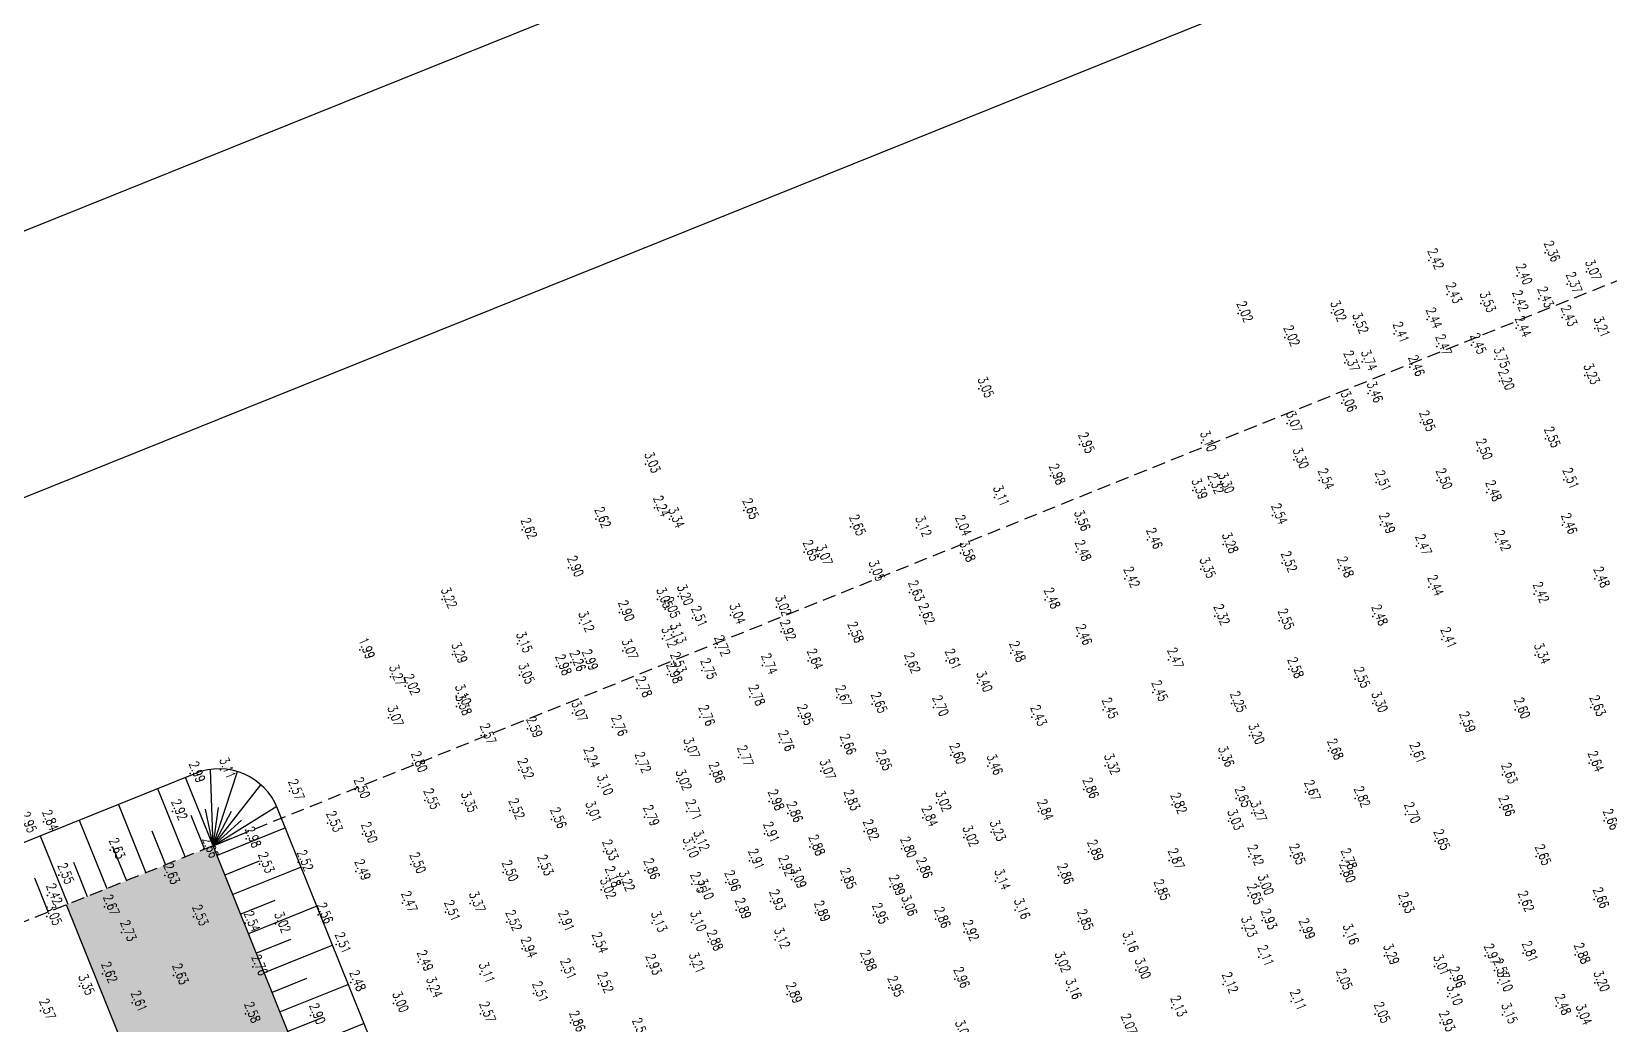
# Model space of a CAD drawing. Header units: millimetres. Extents: x 405522 to 410309, y 2303080 to 2310223.
# Drawn here: x 406837.1 to 407136.6, y 2307005.5 to 2307194 of the extents above; entities that cross this region are included whole.
import ezdxf
from ezdxf.enums import TextEntityAlignment as Align
from ezdxf.xclip import XClip

# ---------------------------------------------------------------- set-up
doc = ezdxf.new("R2010")
doc.units = ezdxf.units.MM
doc.header["$LTSCALE"] = 10
doc.header["$MEASUREMENT"] = 0
doc.header["$XCLIPFRAME"] = 0
doc.linetypes.add('HIDDEN', pattern=[0.375, 0.25, -0.125])
doc.layers.get('Defpoints').update_dxf_attribs({"linetype": 'CONTINUOUS'})
for name, color, linetype in [('Bao', 1, 'CONTINUOUS'), ('caodo', 7, 'CONTINUOUS'), ('DIM', 4, 'CONTINUOUS'), ('Hatch', 8, 'CONTINUOUS'), ('Main', 3, 'CONTINUOUS'), ('mois', 3, 'CONTINUOUS'), ('Other', 9, 'CONTINUOUS')]:
    doc.layers.add(name, color=color, linetype=linetype)
doc.styles.add('Dien', font='simplex.shx', dxfattribs={"width": 0.75})
doc.styles.add('txt', font='romans.shx', dxfattribs={"height": 0.2})
doc.dimstyles.new('D6.7', dxfattribs={"dimscale": 6.7, "dimtxt": 1.5, "dimasz": 2, "dimexe": 1.5, "dimexo": 0.5, "dimgap": 1, "dimtad": 1, "dimdec": 0, "dimdsep": 46, "dimtxsty": 'Dien', "dimcen": 1, "dimclrd": 256, "dimclre": 256, "dimclrt": 7, "dimaunit": 1, "dimadec": 3, "dimazin": 0, "dimtfac": 1, "dimtdec": 0, "dimtmove": 1, "dimatfit": 0, "dimfxl": 1, "dimtolj": 1, "dimtzin": 0, "dimlwe": -1, "dimarcsym": 0})
pattern_1 = [(90, (0, 0), (-3.535533904999999, 3.535533904999999), [0.9375, -6.133567814999999]), (45, (0, 0), (-3.535533905932737, 3.535533905932738), [0.9375, -4.0625]), (135, (0, 0), (-3.535533905932738, -3.535533905932737), [0.9375, -4.0625])]

# ---------------------------------------------------------------- blocks, each defined once
blk = doc.blocks.new('*D8')
at = {"layer": 'Defpoints', "color": 0, "linetype": 'Continuous'}
for p in [(407688.797002989, 2307448.835051405), (407705.6567851912, 2307406.935061935), (406731.613785191, 2307014.999061935)]:
    blk.add_point(p, dxfattribs=at)
at = {"layer": 'DIM', "linetype": 'Continuous'}
for p, q in [((407704.4062484952, 2307410.042900086), (407685.0453929032, 2307458.158565858)), ((406730.3632484953, 2307018.106900086), (406711.0027116312, 2307066.221773754))]:
    blk.add_line(p, q, dxfattribs=at)
at = {"layer": 'DIM', "linetype": 'Continuous', "lineweight": -2}
blk.add_line((406727.1856743213, 2307061.90040608), (407676.3656503832, 2307443.832904625), dxfattribs=at)
at = {"layer": 'DIM', "linetype": 'Continuous'}
for points in [[(407675.5319592532, 2307445.904796726), (407677.1993415132, 2307441.761012524), (407688.7970029881, 2307448.835051404)], [(406726.3519831913, 2307063.972298181), (406728.0193654513, 2307059.828513979), (406714.7543217161, 2307056.8982593)]]:
    blk.add_solid(points, dxfattribs=at)
at = {"layer": 'DIM', "color": 7, "linetype": 'Continuous', "insert": (407197.3987839199, 2307263.744088882), "char_height": 10.05, "attachment_point": 5, "rotation": 21.918943896654625, "style": 'Dien'}
blk.add_mtext('\\A1;1050', dxfattribs=at)
blk = doc.blocks.new('*D10')
at = {"layer": 'Defpoints', "color": 0, "linetype": 'Continuous'}
for p in [(407816.9758854717, 2307451.727812717), (406697.2468079875, 2307100.407993419), (406731.6137851914, 2307014.999061935)]:
    blk.add_point(p, dxfattribs=at)
at = {"layer": 'DIM'}
for p, q in [((407815.725348776, 2307454.835650869), (407778.8569794574, 2307546.461050751)), ((406730.3632484959, 2307018.106900086), (406693.495197902, 2307109.731507873))]:
    blk.add_line(p, q, dxfattribs=at)
at = {"layer": 'DIM', "linetype": 'Continuous', "lineweight": -2}
blk.add_line((407770.1772369372, 2307532.135389517), (406709.6781605917, 2307105.410140199), dxfattribs=at)
at = {"layer": 'DIM', "linetype": 'Continuous'}
for points in [[(407769.3435458072, 2307534.207281618), (407771.0109280671, 2307530.063497416), (407782.6085895423, 2307537.137536297)], [(406708.8444694617, 2307107.4820323), (406710.5118517217, 2307103.338248098), (406697.2468079869, 2307100.407993419)]]:
    blk.add_solid(points, dxfattribs=at)
at = {"layer": 'DIM', "color": 7, "linetype": 'Continuous', "insert": (407235.550820332, 2307329.650198388), "char_height": 10.05, "attachment_point": 5, "rotation": 21.918943896654625, "style": 'Dien'}
blk.add_mtext('\\A1;1170', dxfattribs=at)
blk = doc.blocks.new('20')
at = {"layer": 'caodo', "color": 8, "linetype": 'Continuous'}
for p in [(-505.2099999999627, -157.9899999997579, 0.1000000000000001), (-483.1300000000047, -156.5499999998137, 0.04000000000000004), (-488.4199999999837, -160.8899999996647, 0.08000000000000007), (-475.2999999999884, -160.1199999996461, 0.7500000000000004), (-501.75, -164.4599999999627, 0.1100000000000003), (-478.9499999999534, -162.4799999999814, 0.05000000000000027), (-495.3099999999977, -166.1699999999255, 1.21), (-489.1300000000047, -165.929999999702, 0.1000000000000001), (-484.3299999999581, -165.2299999999814, 0.1100000000000003), (-541.4400000000023, -168.0200000000186, -0.2999999999999998), (-523.679999999993, -167.8899999996647, 0.7000000000000002), (-519.5099999999511, -170.1899999999441, 1.2), (-505.5299999999697, -169.1999999997206, 0.1200000000000001), (-479.9099999999744, -168.8100000000559, 0.1100000000000003), (-532.5499999999884, -172.6000000000931, -0.2999999999999998), (-511.8099999999977, -171.929999999702, 0.0900000000000003), (-488.6300000000047, -170.839999999851, 0.1200000000000001), (-473.6699999999837, -170.8799999998882, 0.8900000000000001), (-503.7099999999627, -174.3199999998324, 0.1500000000000004), (-497.1399999999558, -174.0800000000745, 0.1300000000000003), (-492.6599999999744, -176.6999999997206, 1.43), (-521.1699999999837, -177.4099999996834, 0.05000000000000027), (-517.859999999986, -177.2399999997579, 1.42), (-508.8499999999767, -178.2599999997765, 0.1400000000000001), (-590.6399999999558, -182.3599999998696, 0.7300000000000004), (-491.789999999979, -180.8999999999069, -0.1199999999999997), (-475.609999999986, -179.8199999998324, 0.9100000000000001), (-521.7299999999814, -185.0499999998137, 0.7400000000000002), (-516.7599999999511, -183.2599999997765, 1.14), (-532.0999999999767, -188.8999999999069, 0.7500000000000004), (-506.7999999999884, -188.7599999997765, 0.6300000000000003), (-571.5199999999604, -192.8899999996647, 0.6300000000000003), (-548.3899999999558, -192.6099999998696, 0.7800000000000002), (-495.9899999999907, -194.1199999996461, 0.1800000000000002), (-483.0799999999581, -191.8199999998324, 0.2300000000000004), (-653.9099999999744, -196.6199999996461, 0.7100000000000004), (-530.8499999999767, -195.7999999998137, 0.9800000000000004), (-577.070000000007, -198.8799999998882, 0.6600000000000001), (-547, -200.6399999996647), (-544.9899999999907, -200.5, 0.9800000000000004), (-526.0199999999604, -199.7599999997765, 0.2200000000000002), (-515.1999999999534, -200.1099999998696, 0.1900000000000004), (-503.5999999999767, -199.7399999997579, 0.1800000000000002), (-479.5599999999977, -199.6499999999069, 0.1900000000000004), (-587.6900000000023, -202.9799999999814, 0.79), (-550.039999999979, -201.6299999998882, 1.07), (-494.2199999999721, -202, 0.1600000000000001), (-652.2099999999627, -204.9399999999441, -0.07999999999999963), (-635.2599999999511, -205.4199999999255, 0.3300000000000001), (-534.8800000000047, -206.4099999996834, 0.2200000000000002), (-677.359999999986, -209.1399999996647, 0.3000000000000003), (-663.3499999999767, -207.1000000000931, 0.3000000000000003), (-649.3699999999953, -207.1000000000931, 1.02), (-614.9799999999814, -208.5299999997951, 0.3300000000000001), (-602.4499999999534, -208.75, 0.8000000000000003), (-594.8899999999558, -208.6000000000931, -0.2799999999999998), (-572.3099999999977, -207.6499999999069, 1.24), (-514.4199999999837, -208.1399999996647, 0.1700000000000004), (-479.859999999986, -208.25, 0.1400000000000001), (-558.6199999999953, -211.0400000000373, 0.1400000000000001), (-544.2399999999907, -211.8899999996647, 0.9600000000000004), (-507.5299999999697, -212.2399999997579, 0.1500000000000004), (-492.4699999999721, -211.4699999997392, 0.1000000000000001), (-623.8099999999977, -213.3500000000931, 0.3300000000000001), (-621.2599999999511, -214.1999999997206, 0.7500000000000004), (-594.1199999999953, -213.5099999997765, 1.26), (-572.1499999999651, -213.339999999851, 0.1600000000000001), (-533.0299999999697, -215.4699999997392, 0.2000000000000002), (-668.5199999999604, -216.3500000000931, 0.5800000000000001), (-611.320000000007, -217.1699999999255, 0.7300000000000004), (-562.9199999999837, -218.4099999996834, 0.1000000000000001), (-548.5099999999511, -216.6000000000931, 1.03), (-522.3299999999581, -216.4799999999814, 0.1600000000000001), (-473.7099999999627, -218.3899999996647, 0.1600000000000001), (-603.8099999999977, -221.0200000000186, 0.3100000000000001), (-505.2399999999907, -219.9799999999814, 0.1200000000000001), (-485.2399999999907, -221.2999999998137, 0.1000000000000001), (-692.539999999979, -222.3199999998324, 0.9000000000000004), (-651.6199999999953, -222.3500000000931, 0.7300000000000004), (-650.2199999999721, -224.179999999702, -0.27), (-647.6999999999534, -221.7599999997765, 0.8800000000000003), (-629.0799999999581, -223.7799999997951, 0.7000000000000002), (-578.0299999999697, -222.3999999999069, 0.1600000000000001), (-666.4599999999627, -226.8199999998324, 0.8000000000000003), (-658.8800000000047, -224.7799999997951, 0.5800000000000001), (-645, -225.8599999998696, 0.1900000000000004), (-637.7699999999604, -225.339999999851, 0.7200000000000002), (-601.8399999999674, -225.339999999851, 0.3000000000000003), (-545.820000000007, -225.5299999997951), (-533.6499999999651, -226.3699999996461, 0.2300000000000004), (-515.859999999986, -225.589999999851, 0.1600000000000001), (-650.679999999993, -229.7900000000373, 0.8000000000000003), (-649.0199999999604, -229.0499999998137, 0.81), (-628.179999999993, -228.4499999997206, 0.6000000000000001), (-615.3299999999581, -228.8500000000931, 0.2600000000000002), (-571.9899999999907, -229.3199999998324, 0.1400000000000001), (-502.7599999999511, -229.8999999999069, 0.0900000000000003), (-708.1599999999744, -231.9199999999255, -0.3299999999999998), (-690.570000000007, -232.7599999997765, 0.9700000000000002), (-678.25, -230.75, 0.8300000000000001), (-658.1999999999534, -232.0600000000559, 0.7500000000000004), (-640.6499999999651, -231.4199999999255, 0.4000000000000004), (-584.5999999999767, -232.5400000000373, 0.1600000000000001), (-485.0099999999511, -232.8899999996647, 1.02), (-670.8099999999977, -235.0299999997951, 0.6600000000000001), (-668.0899999999674, -234.2999999998137, -0.05999999999999961), (-665.75, -234.1099999998696, 0.6700000000000004), (-649.7599999999511, -236.5699999998324, 0.6600000000000001), (-648.9599999999627, -234.6299999998882, 0.2100000000000004), (-643.25, -235.8100000000559, 0.4300000000000002), (-631.7099999999627, -234.8699999996461, 0.4200000000000004), (-623.039999999979, -233.9599999999627, 0.3200000000000003), (-604.5799999999581, -234.6899999999441, 0.3000000000000003), (-596.8399999999674, -233.9799999999814, 0.29), (-554.6300000000047, -233.7700000000186, 0.1500000000000004), (-531.8099999999977, -235.589999999851, 0.2600000000000002), (-702.359999999986, -237.0400000000373, 0.9500000000000002), (-699.539999999979, -238.7799999997951, -0.2999999999999998), (-677.8399999999674, -236.679999999702, 0.7300000000000004), (-655.539999999979, -239.2099999999627, 0.4600000000000004), (-590.8999999999651, -238.2099999999627, 1.08), (-519.2099999999627, -237.429999999702, 0.2300000000000004), (-689.8399999999674, -240.6999999997206, 0.7800000000000002), (-689.7799999999697, -242.6399999996647, 1.06), (-634.0899999999674, -240.8100000000559, 0.4600000000000004), (-617.6199999999953, -240.9499999997206, 0.3500000000000001), (-610.8699999999953, -242.2199999997392, 0.3300000000000001), (-557.609999999986, -240, 0.1300000000000003), (-542.6999999999534, -242.089999999851, -0.06999999999999984), (-515.8699999999953, -242.0800000000745, 0.9800000000000004), (-702.7199999999721, -244.7700000000186, 0.7500000000000004), (-667.7699999999604, -243.8899999996647, 0.7500000000000004), (-643.5899999999674, -244.6499999999069, 0.4400000000000004), (-624.8899999999558, -244.5099999997765, 0.6300000000000003), (-599.2299999999814, -242.8199999998324, 0.3800000000000003), (-580.5999999999767, -244.679999999702, 0.1100000000000003), (-567.0499999999884, -243.2900000000373, 0.1300000000000003), (-488.8099999999977, -243.25, 0.2800000000000002), (-474.4599999999627, -242.8100000000559, 0.3100000000000001), (-685.1199999999953, -248.1499999999069, 0.25), (-676.320000000007, -246.8699999996461, 0.27), (-660.1999999999534, -246.5800000000745, 0.4400000000000004), (-539.2399999999907, -248.1399999996647, 0.8800000000000003), (-499.1999999999534, -245.8999999999069, 0.27), (-646.4899999999907, -250.8300000000745, 0.7500000000000004), (-628.5, -249.4699999997392, 0.4400000000000004), (-616.7799999999697, -250.1299999998882, 0.3400000000000003), (-524.2699999999604, -251.0699999998324, 0.3600000000000003), (-698.179999999993, -253.4399999999441, 0.4800000000000004), (-665.429999999993, -252.6199999996461, -0.07999999999999963), (-655.7199999999721, -253.5600000000559, 0.4000000000000004), (-636.2699999999604, -252.339999999851, 0.4500000000000002), (-609.9599999999627, -253.1199999996461, 0.3300000000000001), (-595.9699999999721, -251.8899999996647, 0.2800000000000002), (-588.9400000000023, -253.9599999999627, 1.14), (-566.6499999999651, -253.8799999998882, 1), (-544.9899999999907, -252.429999999702, 1.04), (-508.609999999986, -251.7299999999814, 0.29), (-474.7999999999884, -253.3799999998882, 0.3200000000000003), (-740.3399999999674, -255.3899999996647, 0.6700000000000004), (-734.5899999999674, -254.6399999996647, 0.79), (-677.9699999999721, -254.75, 0.2000000000000002), (-647.9799999999814, -256.8899999996647, 0.7000000000000002), (-641.6699999999837, -255.4799999999814, 0.54), (-620.6499999999651, -254.9099999996834, 0.7500000000000004), (-491.1999999999534, -255.6399999996647, 0.3100000000000001), (-721.5199999999604, -258.7399999997579, 0.25), (-709.070000000007, -258.4099999996834, 0.1800000000000002), (-695.8099999999977, -260.5099999997765, 0.2300000000000004), (-662.8999999999651, -257.8100000000559, 0.7800000000000002), (-570.7099999999627, -258.429999999702, 0.54), (-541.8099999999977, -260.1099999998696, 0.3300000000000001), (-528.6199999999953, -258.8999999999069, 0.3500000000000001), (-519.1699999999837, -260.1000000000931, 0.5), (-743.7199999999721, -262.5600000000559, 0.6000000000000001), (-688.7099999999627, -261.0600000000559, 1.03), (-679.6900000000023, -262.3699999996461, 0.2000000000000002), (-665.0899999999674, -262.9099999996834, 0.6900000000000004), (-646.070000000007, -262.5600000000559, 0.3900000000000001), (-630.4199999999837, -260.6999999997206, 0.6600000000000001), (-626.8899999999558, -262.9699999997392, 0.54), (-616.039999999979, -260.7199999997392, 0.5100000000000002), (-598.6599999999744, -260.9099999996834, 0.7000000000000002), (-579.3299999999581, -262.5699999998324, 0.52), (-553.9699999999721, -261.339999999851, 0.5), (-538.8399999999674, -262.8699999996461, 0.9500000000000002), (-509.6699999999837, -263.1199999996461, 0.3800000000000003), (-491.7299999999814, -261.7999999998137, 0.3400000000000003), (-768.2199999999721, -264.5699999998324, 0.52), (-714.2699999999604, -264.7900000000373, 0.2100000000000004), (-671.7599999999511, -264.1000000000931, 0.2400000000000002), (-654.1300000000047, -263.6599999996834, 0.4700000000000002), (-612.3899999999558, -266.3500000000931, 0.5), (-601.25, -263.7700000000186, 0.52), (-588.3299999999581, -266.5299999997951, 0.9100000000000001), (-543.25, -264.4399999999441, 0.7100000000000004), (-471.8999999999651, -264.3799999998882, 0.3400000000000003), (-729.7399999999907, -267.7599999997765, 0.6600000000000001), (-707.6699999999837, -266.8899999996647, 0.1800000000000002), (-644.5999999999767, -268.3899999996647, 0.8000000000000003), (-631.3299999999581, -266.8199999998324, 0.5900000000000003), (-622.6999999999534, -269.2999999998137, 0.56), (-593.5099999999511, -267.5400000000373, 0.7000000000000002), (-504.039999999979, -268.2399999997579, 0.3300000000000001), (-755.539999999979, -269.8999999999069, 0.3100000000000001), (-737.8399999999674, -269.6999999997206, 0.3400000000000003), (-719.8399999999674, -272.2099999999627, 0.2000000000000002), (-661.8999999999651, -270.1999999997206, 0.01000000000000023), (-646.6199999999953, -269.6899999999441, 0.7800000000000002), (-634.179999999993, -271.9399999999441, 0.5900000000000003), (-605.3099999999977, -269.6499999999069, 0.4800000000000004), (-569.7999999999884, -270.25, 0.5700000000000003), (-554.4799999999814, -271.8799999998882, 0.5500000000000003), (-539.3999999999651, -271.1899999999441, 0.1000000000000001), (-531.4899999999907, -270.9899999997579, 0.3300000000000001), (-521.679999999993, -271.8899999996647, 0.4600000000000004), (-484.8399999999674, -271.1099999998696, 0.3300000000000001), (-765.2799999999697, -274.6699999999255, 0.2300000000000004), (-745.1499999999651, -274.7099999999627, 0.3100000000000001), (-727.2299999999814, -272.6000000000931, 0.2100000000000004), (-708.929999999993, -273.9399999999441, 0.1700000000000004), (-698.4599999999627, -272.6499999999069, 0.1800000000000002), (-680.9199999999837, -274.1599999996834, 0.1800000000000002), (-674.2299999999814, -273.0600000000559, 0.2100000000000004), (-661.3800000000047, -275.2599999997765, -0.1399999999999997), (-654.0299999999697, -273.7900000000373, 0.54), (-628.4499999999534, -273.179999999702, 0.6000000000000001), (-626.1999999999534, -275.4599999999627, 0.77), (-616.7299999999814, -275.589999999851, 0.5300000000000002), (-602.2799999999697, -273.5699999998324, 0.54), (-575.4899999999907, -274.7099999999627, 0.54), (-521.9499999999534, -274.4199999999255, 0.4800000000000004), (-767.4699999999721, -278.5499999998137, 0.1000000000000001), (-662.320000000007, -277.4699999997392, 0.7000000000000002), (-658.7799999999697, -276.0699999998324, 0.9000000000000004), (-645.1599999999744, -276.3699999996461, 0.4300000000000002), (-643.7999999999884, -277.6299999998882, 0.7800000000000002), (-638.6699999999837, -276.0499999998137, 0.6400000000000001), (-607.4599999999627, -276.8599999998696, 0.5700000000000003), (-587.4899999999907, -275.7799999997951, 0.8200000000000003), (-557.1900000000023, -277.7799999997951, 0.5300000000000002), (-539.4899999999907, -278.5699999998324, 0.3300000000000001), (-537.4899999999907, -276.75, 0.6800000000000002), (-756.6599999999744, -280.6599999996834, 0.3500000000000001), (-700.070000000007, -280, 0.1500000000000004), (-687.1900000000023, -280.0499999998137, 1.05), (-636.6900000000023, -281.2799999997951, 0.5700000000000003), (-630.1699999999837, -279.679999999702, 0.6100000000000003), (-605.1599999999744, -280.7299999999814, 0.7400000000000002), (-583.7299999999814, -281.3300000000745, 0.8400000000000003), (-510.7799999999697, -280.1999999997206, 0.3100000000000001), (-488.0599999999977, -279.9399999999441, 0.3000000000000003), (-473.8299999999581, -279.2599999997765, 0.3400000000000003), (-767.570000000007, -282.5, 0.7300000000000004), (-739.7299999999814, -282.589999999851, 0.2100000000000004), (-729.9199999999837, -283.7599999997765, 0.2200000000000002), (-724.1399999999558, -283.929999999702, 0.7000000000000002), (-716.070000000007, -282.1699999999255, 0.2400000000000002), (-691.9099999999744, -281.7099999999627, 0.1900000000000004), (-680.25, -283.6000000000931, 0.2000000000000002), (-670.2599999999511, -283.6299999998882, 0.5900000000000003), (-652.6699999999837, -283.7999999998137, 0.81), (-645.2099999999627, -283.6699999999255, 0.7800000000000002), (-621.679999999993, -281.8199999998324, 0.5700000000000003), (-610.6599999999744, -282.2399999997579, 0.6300000000000003), (-598.8499999999767, -283.0099999997765, 0.54), (-571.75, -283.4599999999627, 0.5300000000000002), (-536.859999999986, -283.2999999998137, 0.6100000000000003), (-753.3999999999651, -285.5200000000186, 0.4100000000000001), (-642.0499999999884, -287.339999999851, 0.56), (-629.2999999999884, -286.9199999999255, 0.8000000000000003), (-593.4499999999534, -285.4599999999627, 0.6000000000000001), (-540.6300000000047, -284.75, 0.9100000000000001), (-529.6199999999953, -285.1599999996834, 0.6700000000000004), (-521.3299999999581, -286.1699999999255, 0.8400000000000003), (-712.6599999999744, -287.7999999998137, 0.1900000000000004), (-677.359999999986, -288.6699999999255, 0.6200000000000001), (-663.8699999999953, -287.7999999998137, 0.2200000000000002), (-563.1399999999558, -287.6099999998696, 0.8400000000000003), (-537.4599999999627, -290.2399999997579, -0.21), (-513.6399999999558, -289.9599999999627, 0.9700000000000002), (-494.5, -289.9699999997392, 0.6500000000000004), (-487.3099999999977, -289.4799999999814, 0.4900000000000002), (-477.4099999999744, -289.8199999998324, 0.56), (-757.0099999999511, -293.4199999999255, 0.3000000000000003), (-728.4899999999907, -292.0499999998137, 0.4400000000000004), (-697.0599999999977, -291.1999999997206, 0.1700000000000004), (-685.3399999999674, -293.4799999999814, 0.79), (-669.8699999999953, -292.7599999997765, 0.1900000000000004), (-653.6699999999837, -291.9099999996834, 0.6100000000000003), (-645.4599999999627, -291.6099999998696, 0.8900000000000001), (-612.8899999999558, -291.1699999999255, 0.56), (-576.0199999999604, -291.429999999702, 0.7000000000000002), (-560.8299999999581, -292.6699999999255, 0.6800000000000002), (-504.1199999999953, -292.0200000000186, 0.6900000000000004), (-492.7299999999814, -292.7900000000373, 0.25), (-761.3800000000047, -295.7599999997765, 1.03), (-743.5099999999511, -293.7399999997579, 0.3100000000000001), (-709.8899999999558, -295.0099999997765, 0.1600000000000001), (-695.3299999999581, -296.2299999999814, 0.9200000000000004), (-662.8399999999674, -295.3199999998324, 0.2000000000000002), (-607.7299999999814, -296.0800000000745, 0.6300000000000003), (-595.2099999999627, -294.3999999999069, 0.6400000000000001), (-573.9599999999627, -296.5400000000373, 0.8400000000000003), (-544.2299999999814, -295.3899999996647, -0.1999999999999997), (-522.5599999999977, -294.7299999999814, -0.27), (-501.0799999999581, -294.3100000000559, 0.6400000000000001), (-492.0899999999674, -295.089999999851, 0.7800000000000002), (-473.7199999999721, -295.0800000000745, 0.8800000000000003), (-751.3699999999953, -298.8999999999069, 0.29), (-701.7399999999907, -299.0200000000186, 0.6800000000000002), (-675.179999999993, -297.1399999996647, 0.1900000000000004), (-627.0199999999604, -297.3199999998324, 0.5700000000000003), (-531.320000000007, -298.6399999996647, -0.21), (-501.6199999999953, -297.7099999999627, 0.7800000000000002), (-481.0499999999884, -299.5200000000186, 0.1600000000000001), (-768.7599999999511, -300.4199999999255, 0.25), (-729.8800000000047, -301.0200000000186, 0.2600000000000002), (-717.5299999999697, -301.2799999997951, 0.5800000000000001), (-685.2199999999721, -300.9599999999627, 0.25), (-554.0199999999604, -299.839999999851, -0.1899999999999999), (-515.3899999999558, -301.0400000000373, -0.27), (-491.2199999999721, -301.1999999997206, 0.8300000000000001), (-477.0799999999581, -301.4199999999255, 0.7200000000000002), (-668.1699999999837, -302.6999999997206, 0.54), (-503.0499999999884, -302.679999999702, 0.6100000000000003)]:
    blk.add_point(p, dxfattribs=at)
at = {"layer": 'caodo', "color": 8, "linetype": 'Continuous', "style": 'txt', "width": 0.75}
for s, p in [('2.36', (-482.6289999999572, -156.5499999998137, 0.04000000000000004)), ('2.42', (-504.7099999999627, -157.9899999997579, 0.1000000000000001)), ('2.40', (-487.9199999999837, -160.8899999996647, 0.08000000000000007)), ('3.07', (-474.7999999999884, -160.1199999996461, 0.7500000000000004)), ('2.37', (-478.4499999999534, -162.4799999999814, 0.05000000000000027)), ('2.43', (-501.25, -164.4599999999627, 0.1100000000000003)), ('3.53', (-494.8099999999977, -166.1699999999255, 1.21)), ('2.42', (-488.6300000000047, -165.929999999702, 0.1000000000000001)), ('2.43', (-483.8299999999581, -165.2299999999814, 0.1100000000000003)), ('2.02', (-540.9400000000023, -168.0200000000186, -0.2999999999999998)), ('3.02', (-523.179999999993, -167.8899999996647, 0.7000000000000002)), ('2.44', (-505.0299999999697, -169.1999999997206, 0.1200000000000001)), ('2.43', (-479.4099999999744, -168.8100000000559, 0.1100000000000003)), ('2.02', (-532.0499999999884, -172.6000000000931, -0.2999999999999998)), ('3.52', (-519.0099999999511, -170.1899999999441, 1.2)), ('2.41', (-511.3099999999977, -171.929999999702, 0.0900000000000003)), ('2.44', (-488.1300000000047, -170.839999999851, 0.1200000000000001)), ('3.21', (-473.1699999999837, -170.8799999998882, 0.8900000000000001)), ('2.47', (-503.2099999999627, -174.3199999998324, 0.1500000000000004)), ('2.45', (-496.6399999999558, -174.0800000000745, 0.1300000000000003)), ('2.37', (-520.6699999999837, -177.4099999996834, 0.05000000000000027)), ('3.74', (-517.359999999986, -177.2399999997579, 1.42)), ('2.46', (-508.3499999999767, -178.2599999997765, 0.1400000000000001)), ('3.75', (-492.1599999999744, -176.6999999997206, 1.43)), ('2.20', (-491.289999999979, -180.8999999999069, -0.1199999999999997)), ('3.23', (-475.109999999986, -179.8199999998324, 0.9100000000000001)), ('3.05', (-590.1399999999558, -182.3599999998696, 0.7300000000000004)), ('3.46', (-516.2589999999618, -183.2599999997765, 1.14)), ('3.06', (-521.2289999999921, -185.0499999998137, 0.7400000000000002)), ('3.07', (-531.5999999999767, -188.8999999999069, 0.7500000000000004)), ('2.95', (-506.2999999999884, -188.7599999997765, 0.6300000000000003)), ('2.95', (-571.0199999999604, -192.8899999996647, 0.6300000000000003)), ('3.10', (-547.8899999999558, -192.6099999998696, 0.7800000000000002)), ('2.55', (-482.5799999999581, -191.8199999998324, 0.2300000000000004)), ('3.03', (-653.4099999999744, -196.6199999996461, 0.7100000000000004)), ('3.30', (-530.3499999999767, -195.7999999998137, 0.9800000000000004)), ('2.50', (-495.4899999999907, -194.1199999996461, 0.1800000000000002)), ('2.98', (-576.570000000007, -198.8799999998882, 0.6600000000000001)), ('2.54', (-525.5199999999604, -199.7599999997765, 0.2200000000000002)), ('2.50', (-503.0999999999767, -199.7399999997579, 0.1800000000000002)), ('2.51', (-479.0599999999977, -199.6499999999069, 0.1900000000000004)), ('3.11', (-587.1900000000023, -202.9799999999814, 0.79)), ('3.39', (-549.539999999979, -201.6299999998882, 1.07)), ('2.32', (-546.5, -200.6399999996647)), ('3.30', (-544.4899999999907, -200.5, 0.9800000000000004)), ('2.51', (-514.6999999999534, -200.1099999998696, 0.1900000000000004)), ('2.48', (-493.7199999999721, -202, 0.1600000000000001)), ('2.24', (-651.7099999999627, -204.9399999999441, -0.07999999999999963)), ('2.65', (-634.7599999999511, -205.4199999999255, 0.3300000000000001)), ('2.62', (-662.8499999999767, -207.1000000000931, 0.3000000000000003)), ('3.34', (-648.8699999999953, -207.1000000000931, 1.02)), ('2.65', (-614.4799999999814, -208.5299999997951, 0.3300000000000001)), ('3.12', (-601.9499999999534, -208.75, 0.8000000000000003)), ('2.04', (-594.3899999999558, -208.6000000000931, -0.2799999999999998)), ('3.56', (-571.8089999999502, -207.6499999999069, 1.24)), ('2.54', (-534.3800000000047, -206.4099999996834, 0.2200000000000002)), ('2.49', (-513.9199999999837, -208.1399999996647, 0.1700000000000004)), ('2.46', (-479.359999999986, -208.25, 0.1400000000000001)), ('2.62', (-676.859999999986, -209.1399999996647, 0.3000000000000003)), ('2.46', (-558.1199999999953, -211.0400000000373, 0.1400000000000001)), ('3.28', (-543.7399999999907, -211.8899999996647, 0.9600000000000004)), ('2.42', (-491.9699999999721, -211.4699999997392, 0.1000000000000001)), ('2.65', (-623.3099999999977, -213.3500000000931, 0.3300000000000001)), ('3.07', (-620.7599999999511, -214.1999999997206, 0.7500000000000004)), ('3.58', (-593.6199999999953, -213.5099999997765, 1.26)), ('2.48', (-571.6499999999651, -213.339999999851, 0.1600000000000001)), ('2.47', (-507.0299999999697, -212.2399999997579, 0.1500000000000004)), ('2.90', (-668.0199999999604, -216.3500000000931, 0.5800000000000001)), ('3.05', (-610.820000000007, -217.1699999999255, 0.7300000000000004)), ('3.35', (-548.0099999999511, -216.6000000000931, 1.03)), ('2.52', (-532.5299999999697, -215.4699999997392, 0.2000000000000002)), ('2.48', (-521.8299999999581, -216.4799999999814, 0.1600000000000001)), ('2.42', (-562.4199999999837, -218.4099999996834, 0.1000000000000001)), ('2.44', (-504.7399999999907, -219.9799999999814, 0.1200000000000001)), ('2.48', (-473.2099999999627, -218.3899999996647, 0.1600000000000001)), ('3.22', (-692.039999999979, -222.3199999998324, 0.9000000000000004)), ('3.05', (-651.1199999999953, -222.3500000000931, 0.7300000000000004)), ('3.20', (-647.1999999999534, -221.7599999997765, 0.8800000000000003)), ('3.02', (-628.5799999999581, -223.7799999997951, 0.7000000000000002)), ('2.63', (-603.3089999999502, -221.0200000000186, 0.3100000000000001)), ('2.48', (-577.5299999999697, -222.3999999999069, 0.1600000000000001)), ('2.42', (-484.7399999999907, -221.2999999998137, 0.1000000000000001)), ('3.12', (-665.9599999999627, -226.8199999998324, 0.8000000000000003)), ('2.90', (-658.3800000000047, -224.7799999997951, 0.5800000000000001)), ('2.05', (-649.7199999999721, -224.179999999702, -0.27)), ('2.51', (-644.5, -225.8599999998696, 0.1900000000000004)), ('3.04', (-637.2699999999604, -225.339999999851, 0.7200000000000002)), ('2.62', (-601.3399999999674, -225.339999999851, 0.3000000000000003)), ('2.32', (-545.320000000007, -225.5299999997951)), ('2.55', (-533.1499999999651, -226.3699999996461, 0.2300000000000004)), ('2.48', (-515.359999999986, -225.589999999851, 0.1600000000000001)), ('3.12', (-650.179999999993, -229.7900000000373, 0.8000000000000003)), ('3.13', (-648.5199999999604, -229.0499999998137, 0.81)), ('2.92', (-627.679999999993, -228.4499999997206, 0.6000000000000001)), ('2.58', (-614.8299999999581, -228.8500000000931, 0.2600000000000002)), ('2.46', (-571.4899999999907, -229.3199999998324, 0.1400000000000001)), ('1.99', (-707.6599999999744, -231.9199999999255, -0.3299999999999998)), ('3.29', (-690.070000000007, -232.7599999997765, 0.9700000000000002)), ('3.15', (-677.75, -230.75, 0.8300000000000001)), ('3.07', (-657.6999999999534, -232.0600000000559, 0.7500000000000004)), ('2.72', (-640.1499999999651, -231.4199999999255, 0.4000000000000004)), ('2.48', (-584.0999999999767, -232.5400000000373, 0.1600000000000001)), ('2.41', (-502.2599999999511, -229.8999999999069, 0.0900000000000003)), ('3.34', (-484.5099999999511, -232.8899999996647, 1.02)), ('2.98', (-670.3099999999977, -235.0299999997951, 0.6600000000000001)), ('2.26', (-667.5899999999674, -234.2999999998137, -0.05999999999999961)), ('2.99', (-665.25, -234.1099999998696, 0.6700000000000004)), ('2.53', (-648.4599999999627, -234.6299999998882, 0.2100000000000004)), ('2.75', (-642.75, -235.8100000000559, 0.4300000000000002)), ('2.74', (-631.2099999999627, -234.8699999996461, 0.4200000000000004)), ('2.64', (-622.539999999979, -233.9599999999627, 0.3200000000000003)), ('2.62', (-604.0799999999581, -234.6899999999441, 0.3000000000000003)), ('2.61', (-596.3399999999674, -233.9799999999814, 0.29)), ('2.47', (-554.1300000000047, -233.7700000000186, 0.1500000000000004)), ('2.58', (-531.3099999999977, -235.589999999851, 0.2600000000000002)), ('3.27', (-701.859999999986, -237.0400000000373, 0.9500000000000002)), ('2.02', (-699.039999999979, -238.7799999997951, -0.2999999999999998)), ('3.05', (-677.3399999999674, -236.679999999702, 0.7300000000000004)), ('2.98', (-649.2599999999511, -236.5699999998324, 0.6600000000000001)), ('3.40', (-590.3999999999651, -238.2099999999627, 1.08)), ('2.55', (-518.7099999999627, -237.429999999702, 0.2300000000000004)), ('3.10', (-689.3399999999674, -240.6999999997206, 0.7800000000000002)), ('2.78', (-655.039999999979, -239.2099999999627, 0.4600000000000004)), ('2.78', (-633.5899999999674, -240.8100000000559, 0.4600000000000004)), ('2.67', (-617.1199999999953, -240.9499999997206, 0.3500000000000001)), ('2.45', (-557.109999999986, -240, 0.1300000000000003)), ('3.07', (-702.2199999999721, -244.7700000000186, 0.7500000000000004)), ('3.38', (-689.2799999999697, -242.6399999996647, 1.06)), ('3.07', (-667.2699999999604, -243.8899999996647, 0.7500000000000004)), ('2.76', (-643.0899999999674, -244.6499999999069, 0.4400000000000004)), ('2.95', (-624.3899999999558, -244.5099999997765, 0.6300000000000003)), ('2.65', (-610.3699999999953, -242.2199999997392, 0.3300000000000001)), ('2.70', (-598.7299999999814, -242.8199999998324, 0.3800000000000003)), ('2.43', (-580.0999999999767, -244.679999999702, 0.1100000000000003)), ('2.45', (-566.5499999999884, -243.2900000000373, 0.1300000000000003)), ('2.25', (-542.1999999999534, -242.089999999851, -0.06999999999999984)), ('3.30', (-515.3699999999953, -242.0800000000745, 0.9800000000000004)), ('2.60', (-488.3099999999977, -243.25, 0.2800000000000002)), ('2.63', (-473.9589999999735, -242.8100000000559, 0.3100000000000001)), ('2.59', (-675.820000000007, -246.8699999996461, 0.27)), ('2.76', (-659.6999999999534, -246.5800000000745, 0.4400000000000004)), ('2.59', (-498.6999999999534, -245.8999999999069, 0.27)), ('2.57', (-684.6199999999953, -248.1499999999069, 0.25)), ('3.07', (-645.9899999999907, -250.8300000000745, 0.7500000000000004)), ('2.76', (-628, -249.4699999997392, 0.4400000000000004)), ('2.66', (-616.2799999999697, -250.1299999998882, 0.3400000000000003)), ('3.20', (-538.7399999999907, -248.1399999996647, 0.8800000000000003)), ('2.80', (-697.679999999993, -253.4399999999441, 0.4800000000000004)), ('2.24', (-664.929999999993, -252.6199999996461, -0.07999999999999963)), ('2.72', (-655.2199999999721, -253.5600000000559, 0.4000000000000004)), ('2.77', (-635.7699999999604, -252.339999999851, 0.4500000000000002)), ('2.65', (-609.4599999999627, -253.1199999996461, 0.3300000000000001)), ('2.60', (-595.4699999999721, -251.8899999996647, 0.2800000000000002)), ('3.32', (-566.1499999999651, -253.8799999998882, 1)), ('3.36', (-544.4899999999907, -252.429999999702, 1.04)), ('2.68', (-523.7699999999604, -251.0699999998324, 0.3600000000000003)), ('2.61', (-508.109999999986, -251.7299999999814, 0.29)), ('2.64', (-474.2999999999884, -253.3799999998882, 0.3200000000000003)), ('2.99', (-739.8399999999674, -255.3899999996647, 0.6700000000000004)), ('3.11', (-734.0899999999674, -254.6399999996647, 0.79)), ('2.52', (-677.4699999999721, -254.75, 0.2000000000000002)), ('3.02', (-647.4799999999814, -256.8899999996647, 0.7000000000000002)), ('2.86', (-641.1699999999837, -255.4799999999814, 0.54)), ('3.07', (-620.1499999999651, -254.9099999996834, 0.7500000000000004)), ('3.46', (-588.4389999999548, -253.9599999999627, 1.14)), ('2.63', (-490.6989999999641, -255.6399999996647, 0.3100000000000001)), ('2.57', (-721.0199999999604, -258.7399999997579, 0.25)), ('2.50', (-708.570000000007, -258.4099999996834, 0.1800000000000002)), ('3.10', (-662.3999999999651, -257.8100000000559, 0.7800000000000002)), ('2.86', (-570.2099999999627, -258.429999999702, 0.54)), ('2.67', (-528.1199999999953, -258.8999999999069, 0.3500000000000001)), ('2.92', (-743.2199999999721, -262.5600000000559, 0.6000000000000001)), ('2.55', (-695.3099999999977, -260.5099999997765, 0.2300000000000004)), ('3.35', (-688.2099999999627, -261.0600000000559, 1.03)), ('2.52', (-679.1900000000023, -262.3699999996461, 0.2000000000000002)), ('2.71', (-645.570000000007, -262.5600000000559, 0.3900000000000001)), ('2.98', (-629.9199999999837, -260.6999999997206, 0.6600000000000001)), ('2.83', (-615.539999999979, -260.7199999997392, 0.5100000000000002)), ('3.02', (-598.1599999999744, -260.9099999996834, 0.7000000000000002)), ('2.84', (-578.8299999999581, -262.5699999998324, 0.52)), ('2.82', (-553.4699999999721, -261.339999999851, 0.5)), ('2.65', (-541.3099999999977, -260.1099999998696, 0.3300000000000001)), ('3.27', (-538.3399999999674, -262.8699999996461, 0.9500000000000002)), ('2.82', (-518.6699999999837, -260.1000000000931, 0.5)), ('2.66', (-491.2299999999814, -261.7999999998137, 0.3400000000000003)), ('2.95', (-771.859999999986, -264.9399999999441, 0.6300000000000003)), ('2.84', (-767.7199999999721, -264.5699999998324, 0.52)), ('2.53', (-713.7699999999604, -264.7900000000373, 0.2100000000000004)), ('2.56', (-671.2599999999511, -264.1000000000931, 0.2400000000000002)), ('3.01', (-664.5899999999674, -262.9099999996834, 0.6900000000000004)), ('2.79', (-653.6300000000047, -263.6599999996834, 0.4700000000000002)), ('2.86', (-626.3899999999558, -262.9699999997392, 0.54)), ('2.84', (-600.75, -263.7700000000186, 0.52)), ('3.03', (-542.75, -264.4399999999441, 0.7100000000000004)), ('2.70', (-509.1699999999837, -263.1199999996461, 0.3800000000000003)), ('2.66', (-471.3999999999651, -264.3799999998882, 0.3400000000000003)), ('2.98', (-729.2399999999907, -267.7599999997765, 0.6600000000000001)), ('2.50', (-707.1699999999837, -266.8899999996647, 0.1800000000000002)), ('3.12', (-644.0999999999767, -268.3899999996647, 0.8000000000000003)), ('2.91', (-630.8299999999581, -266.8199999998324, 0.5900000000000003)), ('2.82', (-611.8899999999558, -266.3500000000931, 0.5)), ('3.02', (-593.0099999999511, -267.5400000000373, 0.7000000000000002)), ('3.23', (-587.8299999999581, -266.5299999997951, 0.9100000000000001)), ('2.65', (-503.539999999979, -268.2399999997579, 0.3300000000000001)), ('2.63', (-755.0389999999898, -269.8999999999069, 0.3100000000000001)), ('2.66', (-737.3399999999674, -269.6999999997206, 0.3400000000000003)), ('2.33', (-661.3999999999651, -270.1999999997206, 0.01000000000000023)), ('3.10', (-646.1199999999953, -269.6899999999441, 0.7800000000000002)), ('2.88', (-622.1999999999534, -269.2999999998137, 0.56)), ('2.80', (-604.8099999999977, -269.6499999999069, 0.4800000000000004)), ('2.89', (-569.2999999999884, -270.25, 0.5700000000000003)), ('2.42', (-538.8999999999651, -271.1899999999441, 0.1000000000000001)), ('2.65', (-530.9899999999907, -270.9899999997579, 0.3300000000000001)), ('2.65', (-484.3399999999674, -271.1099999998696, 0.3300000000000001)), ('2.55', (-764.7799999999697, -274.6699999999255, 0.2300000000000004)), ('2.63', (-744.6489999999758, -274.7099999999627, 0.3100000000000001)), ('2.53', (-726.7299999999814, -272.6000000000931, 0.2100000000000004)), ('2.52', (-719.3399999999674, -272.2099999999627, 0.2000000000000002)), ('2.49', (-708.429999999993, -273.9399999999441, 0.1700000000000004)), ('2.50', (-697.9599999999627, -272.6499999999069, 0.1800000000000002)), ('2.50', (-680.4199999999837, -274.1599999996834, 0.1800000000000002)), ('2.53', (-673.7299999999814, -273.0600000000559, 0.2100000000000004)), ('2.86', (-653.5299999999697, -273.7900000000373, 0.54)), ('2.91', (-633.679999999993, -271.9399999999441, 0.5900000000000003)), ('2.92', (-627.9499999999534, -273.179999999702, 0.6000000000000001)), ('2.86', (-601.7799999999697, -273.5699999998324, 0.54)), ('2.86', (-574.9899999999907, -274.7099999999627, 0.54)), ('2.87', (-553.9799999999814, -271.8799999998882, 0.5500000000000003)), ('2.80', (-521.4499999999534, -274.4199999999255, 0.4800000000000004)), ('2.78', (-521.179999999993, -271.8899999996647, 0.4600000000000004)), ('3.02', (-661.820000000007, -277.4699999997392, 0.7000000000000002)), ('2.18', (-660.8800000000047, -275.2599999997765, -0.1399999999999997)), ('3.22', (-658.2799999999697, -276.0699999998324, 0.9000000000000004)), ('2.75', (-644.6599999999744, -276.3699999996461, 0.4300000000000002)), ('3.10', (-643.2999999999884, -277.6299999998882, 0.7800000000000002)), ('2.96', (-638.1699999999837, -276.0499999998137, 0.6400000000000001)), ('3.09', (-625.6999999999534, -275.4599999999627, 0.77)), ('2.85', (-616.2299999999814, -275.589999999851, 0.5300000000000002)), ('2.89', (-606.9599999999627, -276.8599999998696, 0.5700000000000003)), ('3.14', (-586.9899999999907, -275.7799999997951, 0.8200000000000003)), ('2.85', (-556.6900000000023, -277.7799999997951, 0.5300000000000002)), ('3.00', (-536.9899999999907, -276.75, 0.6800000000000002)), ('2.42', (-766.9699999999721, -278.5499999998137, 0.1000000000000001)), ('2.67', (-756.1599999999744, -280.6599999996834, 0.3500000000000001)), ('2.47', (-699.570000000007, -280, 0.1500000000000004)), ('3.37', (-686.6900000000023, -280.0499999998137, 1.05)), ('2.93', (-629.6699999999837, -279.679999999702, 0.6100000000000003)), ('3.06', (-604.6589999999851, -280.7299999999814, 0.7400000000000002)), ('2.65', (-538.9899999999907, -278.5699999998324, 0.3300000000000001)), ('2.63', (-510.2789999999804, -280.1999999997206, 0.3100000000000001)), ('2.62', (-487.5599999999977, -279.9399999999441, 0.3000000000000003)), ('2.66', (-473.3299999999581, -279.2599999997765, 0.3400000000000003)), ('3.05', (-767.070000000007, -282.5, 0.7300000000000004)), ('2.53', (-739.2299999999814, -282.589999999851, 0.2100000000000004)), ('2.54', (-729.4199999999837, -283.7599999997765, 0.2200000000000002)), ('2.56', (-715.570000000007, -282.1699999999255, 0.2400000000000002)), ('2.51', (-691.4099999999744, -281.7099999999627, 0.1900000000000004)), ('2.52', (-679.75, -283.6000000000931, 0.2000000000000002)), ('2.91', (-669.7599999999511, -283.6299999998882, 0.5900000000000003)), ('3.13', (-652.1699999999837, -283.7999999998137, 0.81)), ('3.10', (-644.7099999999627, -283.6699999999255, 0.7800000000000002)), ('2.89', (-636.1900000000023, -281.2799999997951, 0.5700000000000003)), ('2.89', (-621.179999999993, -281.8199999998324, 0.5700000000000003)), ('2.95', (-610.1599999999744, -282.2399999997579, 0.6300000000000003)), ('2.86', (-598.3499999999767, -283.0099999997765, 0.54)), ('3.16', (-583.2299999999814, -281.3300000000745, 0.8400000000000003)), ('2.85', (-571.25, -283.4599999999627, 0.5300000000000002)), ('2.93', (-536.359999999986, -283.2999999998137, 0.6100000000000003)), ('2.73', (-752.8999999999651, -285.5200000000186, 0.4100000000000001)), ('3.02', (-723.6399999999558, -283.929999999702, 0.7000000000000002)), ('2.92', (-592.9499999999534, -285.4599999999627, 0.6000000000000001)), ('3.23', (-540.1300000000047, -284.75, 0.9100000000000001)), ('2.99', (-529.1199999999953, -285.1599999996834, 0.6700000000000004)), ('3.16', (-520.8299999999581, -286.1699999999255, 0.8400000000000003)), ('2.51', (-712.1599999999744, -287.7999999998137, 0.1900000000000004)), ('2.94', (-676.859999999986, -288.6699999999255, 0.6200000000000001)), ('2.54', (-663.3699999999953, -287.7999999998137, 0.2200000000000002)), ('2.88', (-641.5499999999884, -287.339999999851, 0.56)), ('3.12', (-628.7999999999884, -286.9199999999255, 0.8000000000000003)), ('3.16', (-562.6399999999558, -287.6099999998696, 0.8400000000000003)), ('2.81', (-486.8099999999977, -289.4799999999814, 0.4900000000000002)), ('2.76', (-727.9899999999907, -292.0499999998137, 0.4400000000000004)), ('2.49', (-696.5599999999977, -291.1999999997206, 0.1700000000000004)), ('2.51', (-669.3699999999953, -292.7599999997765, 0.1900000000000004)), ('2.93', (-653.1699999999837, -291.9099999996834, 0.6100000000000003)), ('3.21', (-644.9599999999627, -291.6099999998696, 0.8900000000000001)), ('2.88', (-612.3899999999558, -291.1699999999255, 0.56)), ('3.02', (-575.5199999999604, -291.429999999702, 0.7000000000000002)), ('3.00', (-560.3299999999581, -292.6699999999255, 0.6800000000000002)), ('2.11', (-536.9599999999627, -290.2399999997579, -0.21)), ('3.29', (-513.1399999999558, -289.9599999999627, 0.9700000000000002)), ('3.01', (-503.6199999999953, -292.0200000000186, 0.6900000000000004)), ('2.97', (-494, -289.9699999997392, 0.6500000000000004)), ('2.88', (-476.9099999999744, -289.8199999998324, 0.56)), ('3.35', (-760.8800000000047, -295.7599999997765, 1.03)), ('2.62', (-756.5099999999511, -293.4199999999255, 0.3000000000000003)), ('2.63', (-743.0089999999618, -293.7399999997579, 0.3100000000000001)), ('2.48', (-709.3899999999558, -295.0099999997765, 0.1600000000000001)), ('3.11', (-684.8399999999674, -293.4799999999814, 0.79)), ('2.52', (-662.3399999999674, -295.3199999998324, 0.2000000000000002)), ('2.96', (-594.7099999999627, -294.3999999999069, 0.6400000000000001)), ('2.12', (-543.7299999999814, -295.3899999996647, -0.1999999999999997)), ('2.05', (-522.0599999999977, -294.7299999999814, -0.27)), ('2.96', (-500.5799999999581, -294.3100000000559, 0.6400000000000001)), ('2.57', (-492.2299999999814, -292.7900000000373, 0.25)), ('3.10', (-491.5899999999674, -295.089999999851, 0.7800000000000002)), ('3.20', (-473.2199999999721, -295.0800000000745, 0.8800000000000003)), ('3.24', (-694.8299999999581, -296.2299999999814, 0.9200000000000004)), ('2.51', (-674.679999999993, -297.1399999996647, 0.1900000000000004)), ('2.89', (-626.5199999999604, -297.3199999998324, 0.5700000000000003)), ('2.95', (-607.2299999999814, -296.0800000000745, 0.6300000000000003)), ('3.16', (-573.4599999999627, -296.5400000000373, 0.8400000000000003)), ('2.11', (-530.820000000007, -298.6399999996647, -0.21)), ('3.10', (-501.1199999999953, -297.7099999999627, 0.7800000000000002)), ('2.57', (-768.2599999999511, -300.4199999999255, 0.25)), ('2.61', (-750.8699999999953, -298.8999999999069, 0.29)), ('2.58', (-729.3800000000047, -301.0200000000186, 0.2600000000000002)), ('2.90', (-717.0299999999697, -301.2799999997951, 0.5800000000000001)), ('3.00', (-701.2399999999907, -299.0200000000186, 0.6800000000000002)), ('2.57', (-684.7199999999721, -300.9599999999627, 0.25)), ('2.13', (-553.5199999999604, -299.839999999851, -0.1899999999999999)), ('2.05', (-514.8899999999558, -301.0400000000373, -0.27)), ('3.15', (-490.7199999999721, -301.1999999997206, 0.8300000000000001)), ('2.48', (-480.5499999999884, -299.5200000000186, 0.1600000000000001)), ('3.04', (-476.5799999999581, -301.4199999999255, 0.7200000000000002)), ('2.86', (-667.6699999999837, -302.6999999997206, 0.54)), ('2.54', (-655.7299999999814, -304.0699999998324, 0.2200000000000002)), ('3.04', (-594.429999999993, -304.4799999999814, 0.7200000000000002)), ('2.07', (-562.929999999993, -303.2599999997765, -0.25)), ('2.93', (-502.5499999999884, -302.679999999702, 0.6100000000000003))]:
    blk.add_text(s, height=1.8, rotation=292, dxfattribs=at).set_placement(p, align=Align.CENTER)

msp = doc.modelspace()

# ---------------------------------------------------------------- hatches: boundary and pattern name
at = {"layer": 'Hatch', "linetype": 'Continuous'}
h = msp.add_hatch(dxfattribs=at)
h.set_pattern_fill('GRASS', color=86, scale=5, style=0)
h.set_pattern_definition(pattern_1)
h.paths.add_polyline_path([(406983.6895668426, 2306680.37282803), (407011.5209532721, 2306691.571664104), (406871.558288921, 2307039.407365179), (406843.726893384, 2307028.208551737)])
h = msp.add_hatch(dxfattribs=at)
h.set_pattern_fill('GRASS', color=86, scale=5, style=0)
h.set_pattern_definition(pattern_1)
h.paths.add_polyline_path([(406983.6895668426, 2306680.37282803), (407011.5209532721, 2306691.571664104), (406871.558288921, 2307039.407365179), (406843.726893384, 2307028.208551737)])

# ---------------------------------------------------------------- linework, layer by layer
at = {"layer": 'Bao'}
for p, q in [((407011.5209532718, 2306691.571664103), (406871.5582798136, 2307039.407387812)), ((406994.8884029174, 2306652.541441599), (406843.7268933843, 2307028.208551737))]:
    msp.add_line(p, q, dxfattribs=at)
at = {"layer": 'Main', "flags": 128}
msp.add_lwpolyline([(407018.9095155683, 2306710.71348082), (406883.7996670509, 2307046.488947077, 0.4142134283507026), (406868.1875831434, 2307053.141969269), (406735.6302461895, 2306999.803414636, 0.406270451883547), (406728.859527707, 2306984.495702445), (406983.0224955804, 2306299.635862547)], format="xyb", dxfattribs=at)
at = {"layer": 'mois', "color": 6, "linetype": 'HIDDEN'}
msp.add_lwpolyline([(406742.662, 2306987.542), (407088.98, 2306054.364), (408088.11, 2306456.461), (407716.705, 2307379.478)], close=True, dxfattribs=at)
at = {"layer": 'Other', "color": 8}
for p, q in [((406871.5582881039, 2307039.407389562), (406871.0726208716, 2307053.903007416)), ((406871.5582798136, 2307039.407387812), (406866.3321519459, 2307052.395378996)), ((406871.5582964926, 2307039.40738837), (406876.1563534439, 2307053.490928117)), ((406871.5583039683, 2307039.407384382), (406880.630884017, 2307050.985956687)), ((406871.5582838822, 2307039.40738905), (406870.0912397639, 2307046.357622554)), ((406871.5582923505, 2307039.407389333), (406872.5921927858, 2307046.689211051)), ((406871.5583004048, 2307039.407386703), (406875.0451907179, 2307045.942951802)), ((406871.5583096293, 2307039.407378078), (406883.6169296814, 2307046.918740833)), ((406871.5583070747, 2307039.407381478), (406876.9543508868, 2307044.252196064)), ((406871.5583115544, 2307039.407374286), (406878.0523071464, 2307042.020438219)), ((406885.292862095, 2307042.778064434), (406872.3048817613, 2307037.551940933)), ((406880.2920500713, 2307036.454151159), (406873.7980599045, 2307033.841089409)), ((406888.2792183816, 2307035.356361386), (406875.2912380479, 2307030.130237885)), ((406883.2784063579, 2307029.032448112), (406876.784416191, 2307026.419386361)), ((406891.2655746681, 2307027.934658338), (406878.2775943344, 2307022.708534837)), ((406886.2647626444, 2307021.610745064), (406879.7707724776, 2307018.997683313)), ((406894.2519309547, 2307020.512955291), (406881.263950621, 2307015.28683179)), ((406889.251118931, 2307014.189042016), (406882.7571287642, 2307011.575980266)), ((406897.2382872413, 2307013.091252243), (406884.2503069076, 2307007.865128742)), ((406892.2374752176, 2307006.767338968), (406885.7434850507, 2307004.154277218)), ((406900.2246435278, 2307005.669549195), (406887.2366631941, 2307000.443425694))]:
    msp.add_line(p, q, dxfattribs=at)
at = {"layer": 'Other', "color": 8, "flags": 128}
for points in [[(406860.9903157967, 2307050.245973046), (406866.2164392984, 2307037.257992712)], [(406860.9903157967, 2307050.245973046), (406866.2164392984, 2307037.257992712)], [(406853.5686127489, 2307047.25961676), (406858.7947362506, 2307034.271636426)], [(406853.5686127489, 2307047.25961676), (406858.7947362505, 2307034.271636426)], [(406867.3142290714, 2307045.245161022), (406869.9272908223, 2307038.751170855)], [(406867.3142290713, 2307045.245161023), (406869.9272908223, 2307038.751170855)], [(406846.1469097012, 2307044.273260473), (406851.3730332028, 2307031.285280139)], [(406846.1469097012, 2307044.273260473), (406851.3730332028, 2307031.285280139)], [(406859.8925260236, 2307042.258804736), (406862.5055877745, 2307035.764814569)], [(406859.8925260235, 2307042.258804736), (406862.5055877744, 2307035.764814569)], [(406838.7252066534, 2307041.286904186), (406843.951330155, 2307028.298923852)], [(406838.7252066534, 2307041.286904186), (406843.951330155, 2307028.298923852)], [(406852.4708229758, 2307039.272448449), (406855.0838847267, 2307032.778458282)], [(406852.4708229758, 2307039.272448449), (406855.0838847267, 2307032.778458282)], [(406852.4708229757, 2307039.272448449), (406855.0838847266, 2307032.778458282)], [(406845.049119928, 2307036.286092163), (406847.6621816789, 2307029.792101996)], [(406845.049119928, 2307036.286092163), (406847.6621816789, 2307029.792101996)], [(406837.6274168802, 2307033.299735876), (406840.2404786311, 2307026.805745709)], [(406837.6274168802, 2307033.299735876), (406840.2404786311, 2307026.805745709)]]:
    msp.add_lwpolyline(points, dxfattribs=at)

# ---------------------------------------------------------------- block references
at = {"layer": 'caodo', "linetype": 'Continuous'}
ref = msp.add_blockref('20', (407607.5599999998, 2307308.49, 2.32), dxfattribs=at)
XClip(ref).set_block_clipping_path([(-1349.6056714252336, -661.9058657553978), (-160.24326352693606, -789.0626177703962), (-158.36999999999534, -682.7400000002235), (-152.55370127764763, -565.1435954412445), (-154.45678520214278, -515.7710593813099), (-164.5656294519431, -479.7079773764126), (-169.84830490715103, -457.46881066821516), (-166.82796598720597, -442.01621566619724), (-126.78273369179806, -389.4443280850537), (-106.05188721581362, -361.8542004311457), (-63.77944376063533, -462.4105278351344), (-33.466447652434, -538.7088304474019), (-26.830958046135493, -536.6440252331086), (-14.194728780596051, -530.2900720490143), (2.873561021173373, -522.7809317391366), (21.779086004185956, -516.4300709003583), (33.49636997265043, -516.3916891841218), (41.83233972010203, -526.5245847343467), (49.38700186560163, -538.8965703272261), (57.58147363178432, -547.8425059784204), (240.7905528639676, -478.5933098080568), (312.71683337684954, -453.523366919253), (469.9752955258009, -835.1642690971494), (381.01757410995197, -875.9365015272051), (340.05356005806243, -891.0018749474548), (281.9833174137748, -920.0360526661389), (270.2997928529512, -925.8934261840768), (259.64971878379583, -926.485182072036), (238.13632499426603, -935.887616972439), (231.39031789585715, -941.3565830942243), (234.28019038640196, -952.6351198460907), (233.34951378498226, -963.7375780143775), (228.57153214595746, -974.9643217222765), (217.37020478205523, -983.9257580563426), (203.91382668475853, -988.0474594873376), (188.67127670557238, -983.9718116582371), (177.38840578240342, -980.8930276110768), (171.5204358987976, -984.3872820092365), (-73.64572811854305, -1086.5773775354028), (-160.72326044749934, -789.4035990480334), (-175.86631778383162, -787.8968891631812), (-1242.6150691517978, -731.501864743419), (-1048.6445017770166, -1275.3187000523321), (-581.3011768160504, -1893.6633556210436), (45.25815080979373, -1711.1176481554285), (672.5305126870517, -1468.653420693241), (1174.462400796474, -665.2848953921348), (720.1397881704615, 463.7992460099049), (-44.86505850660615, 588.3045099438168), (-757.8349164568353, 52.953614375554025)])

# ---------------------------------------------------------------- dimensions: what is measured, and where the dimension line sits
at = {"layer": 'DIM', "linetype": 'Continuous'}
for base, p1, p2, picture, middle in [((406697.2468079875, 2307100.407993419), (407816.9758854716, 2307451.727812717), (406731.6137851913, 2307014.999061935), '*D10', (407235.5508203326, 2307329.650198388)), ((407688.797002989, 2307448.835051405), (406731.613785191, 2307014.999061935), (407705.6567851912, 2307406.935061935), '*D8', (407197.3987839202, 2307263.744088882))]:
    dim = msp.add_linear_dim(base=base, p1=p1, p2=p2, angle=21.91894389665455, dimstyle='D6.7', dxfattribs=at)
    dim.commit()
    dim.dimension.update_dxf_attribs({"geometry": picture, "text_midpoint": middle})

doc.saveas('drawing.dxf')
